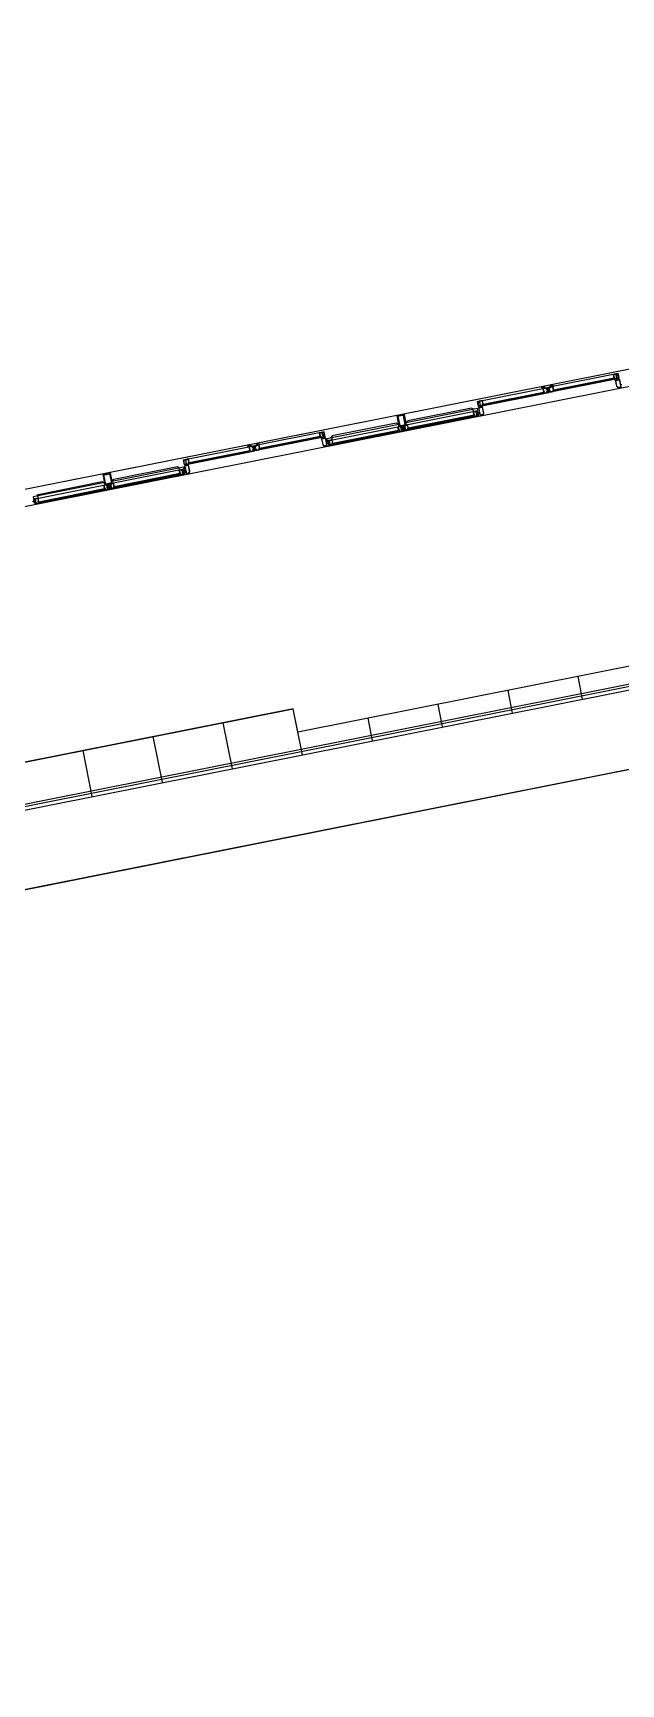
# Model space of a CAD drawing. Extents: x 434377 to 434597, y 4588623 to 4588679.
# Drawn here: x 434515.08 to 434523.31, y 4588647.49 to 4588670.6 of the extents above; entities that cross this region are included whole.
import ezdxf

# ---------------------------------------------------------------- set-up
doc = ezdxf.new("R2010")
doc.units = 0
for name, color, linetype in [('01_D_ElementsAux_l', 7, 'Continuous'), ('01_D_Ocult_l', 7, 'Continuous'), ('01_L_AndanaV2_p', 7, 'Continuous'), ('15_D_Andanes_p', 7, 'Continuous')]:
    doc.layers.add(name, color=color, linetype=linetype)

msp = doc.modelspace()

# ---------------------------------------------------------------- linework, layer by layer
at = {"layer": '01_D_ElementsAux_l'}
for p, q in [((434523.274, 4588665.835), (434522.288, 4588665.639)), ((434523.274, 4588665.835), (434523.205, 4588665.821)), ((434523.255, 4588665.825), (434523.256, 4588665.821)), ((434523.287, 4588665.766), (434523.274, 4588665.835)), ((434501.299, 4588657.091), (434544.337, 4588665.644)), ((434503.344, 4588657.467), (434544.343, 4588665.615)), ((434521.302, 4588665.443), (434522.288, 4588665.639)), ((434521.316, 4588665.374), (434522.302, 4588665.57)), ((434521.381, 4588665.408), (434522.229, 4588665.576)), ((434522.302, 4588665.57), (434522.288, 4588665.639)), ((434522.302, 4588665.57), (434522.288, 4588665.639)), ((434522.302, 4588665.57), (434522.288, 4588665.639)), ((434522.302, 4588665.57), (434522.288, 4588665.639)), ((434523.287, 4588665.766), (434522.302, 4588665.57)), ((434523.223, 4588665.764), (434522.362, 4588665.592)), ((434523.215, 4588665.772), (434522.367, 4588665.603)), ((434523.225, 4588665.754), (434523.287, 4588665.766)), ((434523.278, 4588665.764), (434523.281, 4588665.749)), ((434523.324, 4588665.679), (434523.306, 4588665.675)), ((434503.354, 4588657.418), (434544.353, 4588665.566)), ((434521.302, 4588665.443), (434521.371, 4588665.457)), ((434521.316, 4588665.374), (434521.302, 4588665.443)), ((434521.378, 4588665.387), (434521.316, 4588665.374)), ((434521.323, 4588665.441), (434521.324, 4588665.437)), ((434521.326, 4588665.376), (434521.329, 4588665.362)), ((434521.376, 4588665.397), (434522.238, 4588665.568)), ((434521.308, 4588665.314), (434520.255, 4588665.104)), ((434521.262, 4588665.243), (434520.329, 4588665.058)), ((434521.254, 4588665.252), (434520.333, 4588665.069)), ((434521.238, 4588665.333), (434521.244, 4588665.301)), ((434521.316, 4588665.28), (434521.334, 4588665.283)), ((434519.157, 4588665.017), (434518.172, 4588664.821)), ((434519.171, 4588664.948), (434518.185, 4588664.752)), ((434519.107, 4588664.945), (434518.246, 4588664.774)), ((434519.098, 4588664.954), (434518.25, 4588664.785)), ((434519.157, 4588665.017), (434519.089, 4588665.003)), ((434519.109, 4588664.936), (434519.171, 4588664.948)), ((434519.139, 4588665.006), (434519.14, 4588665.003)), ((434519.171, 4588664.948), (434519.157, 4588665.017)), ((434519.161, 4588664.946), (434519.164, 4588664.931)), ((434519.202, 4588664.895), (434520.255, 4588665.104)), ((434519.259, 4588664.94), (434519.266, 4588664.908)), ((434519.271, 4588664.848), (434520.204, 4588665.033)), ((434519.275, 4588664.859), (434520.196, 4588665.042)), ((434520.268, 4588665.036), (434520.255, 4588665.104)), ((434520.268, 4588665.036), (434520.255, 4588665.104)), ((434520.268, 4588665.036), (434520.255, 4588665.104)), ((434520.268, 4588665.036), (434520.255, 4588665.104)), ((434503.567, 4588656.346), (434546.267, 4588664.832)), ((434517.186, 4588664.625), (434518.172, 4588664.821)), ((434517.2, 4588664.556), (434518.185, 4588664.752)), ((434517.26, 4588664.578), (434518.121, 4588664.75)), ((434517.264, 4588664.589), (434518.113, 4588664.758)), ((434518.185, 4588664.752), (434518.172, 4588664.821)), ((434518.185, 4588664.752), (434518.172, 4588664.821)), ((434518.185, 4588664.752), (434518.172, 4588664.821)), ((434518.185, 4588664.752), (434518.172, 4588664.821)), ((434519.207, 4588664.86), (434519.189, 4588664.857)), ((434517.191, 4588664.495), (434516.138, 4588664.286)), ((434517.146, 4588664.425), (434516.212, 4588664.24)), ((434517.137, 4588664.434), (434516.217, 4588664.251)), ((434517.121, 4588664.515), (434517.127, 4588664.483)), ((434517.186, 4588664.625), (434517.255, 4588664.639)), ((434517.2, 4588664.556), (434517.186, 4588664.625)), ((434517.262, 4588664.569), (434517.2, 4588664.556)), ((434517.2, 4588664.461), (434517.218, 4588664.465)), ((434517.207, 4588664.622), (434517.207, 4588664.619)), ((434517.209, 4588664.558), (434517.212, 4588664.543)), ((434515.085, 4588664.077), (434516.138, 4588664.286)), ((434515.154, 4588664.029), (434516.088, 4588664.215)), ((434515.159, 4588664.041), (434516.079, 4588664.224)), ((434516.152, 4588664.218), (434516.138, 4588664.286)), ((434516.152, 4588664.218), (434516.138, 4588664.286)), ((434516.152, 4588664.218), (434516.138, 4588664.286)), ((434516.152, 4588664.218), (434516.138, 4588664.286)), ((434515.091, 4588664.042), (434515.073, 4588664.039)), ((434515.143, 4588664.122), (434515.149, 4588664.09)), ((434523.693, 4588661.788), (434518.789, 4588660.814)), ((434522.775, 4588661.278), (434522.712, 4588661.593)), ((434520.813, 4588660.888), (434520.751, 4588661.203)), ((434521.794, 4588661.083), (434521.731, 4588661.398)), ((434506.954, 4588658.803), (434518.724, 4588661.142)), ((434518.852, 4588660.498), (434518.724, 4588661.142)), ((434519.832, 4588660.693), (434519.77, 4588661.009)), ((434516.89, 4588660.108), (434516.762, 4588660.753)), ((434517.871, 4588660.303), (434517.743, 4588660.947)), ((434515.909, 4588659.913), (434515.781, 4588660.558))]:
    msp.add_line(p, q, dxfattribs=at)
for points in [[(434523.205, 4588665.821), (434523.254, 4588665.831), (434523.257, 4588665.818), (434523.25, 4588665.816), (434523.259, 4588665.774), (434523.265, 4588665.775), (434523.268, 4588665.762), (434523.225, 4588665.754), (434523.221, 4588665.773), (434523.215, 4588665.772)], [(434523.262, 4588665.771), (434523.256, 4588665.77), (434523.246, 4588665.819), (434523.253, 4588665.82), (434523.251, 4588665.827), (434523.209, 4588665.818), (434523.218, 4588665.776), (434523.224, 4588665.777), (434523.228, 4588665.758), (434523.264, 4588665.765)], [(434522.242, 4588665.562), (434522.278, 4588665.569), (434522.274, 4588665.589), (434522.284, 4588665.591), (434522.279, 4588665.613), (434522.27, 4588665.611), (434522.266, 4588665.631), (434522.224, 4588665.622), (434522.232, 4588665.58), (434522.238, 4588665.582)], [(434522.36, 4588665.585), (434522.324, 4588665.578), (434522.32, 4588665.598), (434522.31, 4588665.596), (434522.306, 4588665.618), (434522.316, 4588665.62), (434522.312, 4588665.64), (434522.354, 4588665.648), (434522.362, 4588665.606), (434522.356, 4588665.605)], [(434523.253, 4588665.659), (434523.236, 4588665.741), (434523.29, 4588665.751), (434523.312, 4588665.641), (434523.288, 4588665.636), (434523.282, 4588665.635), (434523.276, 4588665.636), (434523.271, 4588665.638), (434523.266, 4588665.64), (434523.261, 4588665.644), (434523.258, 4588665.648), (434523.255, 4588665.653)], [(434523.256, 4588665.66), (434523.241, 4588665.738), (434523.288, 4588665.747), (434523.308, 4588665.643), (434523.287, 4588665.639), (434523.281, 4588665.639), (434523.275, 4588665.639), (434523.27, 4588665.642), (434523.265, 4588665.645), (434523.261, 4588665.649), (434523.258, 4588665.654)], [(434521.389, 4588665.289), (434521.373, 4588665.37), (434521.319, 4588665.36), (434521.341, 4588665.249), (434521.366, 4588665.254), (434521.372, 4588665.256), (434521.377, 4588665.259), (434521.381, 4588665.262), (434521.385, 4588665.267), (434521.387, 4588665.272), (434521.389, 4588665.277), (434521.39, 4588665.283)], [(434521.371, 4588665.457), (434521.322, 4588665.447), (434521.325, 4588665.434), (434521.331, 4588665.435), (434521.339, 4588665.393), (434521.333, 4588665.391), (434521.336, 4588665.378), (434521.378, 4588665.387), (434521.374, 4588665.406), (434521.381, 4588665.408)], [(434521.386, 4588665.288), (434521.386, 4588665.282), (434521.386, 4588665.276), (434521.383, 4588665.271), (434521.38, 4588665.266), (434521.376, 4588665.262), (434521.371, 4588665.259), (434521.365, 4588665.257), (434521.344, 4588665.253), (434521.323, 4588665.357), (434521.37, 4588665.366)], [(434521.337, 4588665.389), (434521.344, 4588665.39), (434521.334, 4588665.439), (434521.327, 4588665.438), (434521.326, 4588665.444), (434521.368, 4588665.453), (434521.377, 4588665.41), (434521.37, 4588665.409), (434521.374, 4588665.389), (434521.338, 4588665.382)], [(434520.255, 4588665.104), (434520.206, 4588665.095), (434520.177, 4588665.242), (434520.226, 4588665.251), (434520.275, 4588665.261), (434520.304, 4588665.114)], [(434520.228, 4588665.242), (434520.188, 4588665.234), (434520.214, 4588665.106), (434520.253, 4588665.114), (434520.292, 4588665.122), (434520.267, 4588665.249)], [(434520.323, 4588665.118), (434520.274, 4588665.108), (434520.277, 4588665.095), (434520.283, 4588665.096), (434520.292, 4588665.054), (434520.285, 4588665.053), (434520.288, 4588665.04), (434520.331, 4588665.048), (434520.327, 4588665.068), (434520.333, 4588665.069)], [(434520.29, 4588665.05), (434520.296, 4588665.051), (434520.286, 4588665.1), (434520.28, 4588665.099), (434520.279, 4588665.105), (434520.321, 4588665.114), (434520.329, 4588665.072), (434520.323, 4588665.07), (434520.327, 4588665.051), (434520.291, 4588665.044)], [(434521.244, 4588665.301), (434521.293, 4588665.311), (434521.296, 4588665.297), (434521.289, 4588665.296), (434521.298, 4588665.254), (434521.304, 4588665.255), (434521.307, 4588665.242), (434521.264, 4588665.233), (434521.26, 4588665.253), (434521.254, 4588665.252)], [(434521.301, 4588665.251), (434521.295, 4588665.25), (434521.285, 4588665.299), (434521.292, 4588665.3), (434521.29, 4588665.307), (434521.248, 4588665.298), (434521.256, 4588665.256), (434521.263, 4588665.257), (434521.267, 4588665.238), (434521.303, 4588665.245)], [(434519.089, 4588665.003), (434519.138, 4588665.013), (434519.14, 4588665), (434519.134, 4588664.998), (434519.142, 4588664.956), (434519.149, 4588664.957), (434519.151, 4588664.944), (434519.109, 4588664.936), (434519.105, 4588664.955), (434519.098, 4588664.954)], [(434519.146, 4588664.953), (434519.14, 4588664.952), (434519.13, 4588665.001), (434519.136, 4588665.002), (434519.135, 4588665.009), (434519.093, 4588665), (434519.101, 4588664.958), (434519.108, 4588664.959), (434519.111, 4588664.94), (434519.147, 4588664.947)], [(434519.136, 4588664.841), (434519.138, 4588664.835), (434519.141, 4588664.83), (434519.144, 4588664.826), (434519.149, 4588664.822), (434519.154, 4588664.82), (434519.159, 4588664.818), (434519.165, 4588664.817), (434519.171, 4588664.818), (434519.196, 4588664.822), (434519.174, 4588664.933), (434519.12, 4588664.923)], [(434519.14, 4588664.842), (434519.124, 4588664.92), (434519.171, 4588664.929), (434519.192, 4588664.825), (434519.171, 4588664.821), (434519.165, 4588664.821), (434519.159, 4588664.821), (434519.154, 4588664.824), (434519.149, 4588664.827), (434519.145, 4588664.831), (434519.142, 4588664.836)], [(434519.266, 4588664.908), (434519.217, 4588664.898), (434519.219, 4588664.885), (434519.226, 4588664.886), (434519.234, 4588664.844), (434519.228, 4588664.843), (434519.23, 4588664.829), (434519.273, 4588664.838), (434519.269, 4588664.857), (434519.275, 4588664.859)], [(434519.232, 4588664.84), (434519.238, 4588664.841), (434519.228, 4588664.89), (434519.222, 4588664.889), (434519.221, 4588664.895), (434519.263, 4588664.904), (434519.271, 4588664.861), (434519.265, 4588664.86), (434519.269, 4588664.841), (434519.233, 4588664.833)], [(434520.186, 4588665.091), (434520.235, 4588665.1), (434520.238, 4588665.087), (434520.231, 4588665.086), (434520.24, 4588665.044), (434520.246, 4588665.045), (434520.249, 4588665.032), (434520.206, 4588665.023), (434520.202, 4588665.043), (434520.196, 4588665.042)], [(434520.243, 4588665.041), (434520.237, 4588665.04), (434520.227, 4588665.089), (434520.234, 4588665.09), (434520.232, 4588665.096), (434520.19, 4588665.088), (434520.199, 4588665.046), (434520.205, 4588665.047), (434520.209, 4588665.027), (434520.245, 4588665.034)], [(434518.126, 4588664.744), (434518.162, 4588664.751), (434518.158, 4588664.771), (434518.167, 4588664.773), (434518.163, 4588664.795), (434518.153, 4588664.793), (434518.149, 4588664.813), (434518.107, 4588664.804), (434518.115, 4588664.762), (434518.122, 4588664.763)], [(434518.243, 4588664.767), (434518.208, 4588664.76), (434518.204, 4588664.78), (434518.194, 4588664.778), (434518.189, 4588664.8), (434518.199, 4588664.802), (434518.195, 4588664.822), (434518.238, 4588664.83), (434518.246, 4588664.788), (434518.24, 4588664.787)], [(434516.138, 4588664.286), (434516.089, 4588664.276), (434516.06, 4588664.424), (434516.109, 4588664.433), (434516.158, 4588664.443), (434516.187, 4588664.296)], [(434516.111, 4588664.424), (434516.15, 4588664.431), (434516.176, 4588664.304), (434516.136, 4588664.296), (434516.097, 4588664.288), (434516.072, 4588664.416)], [(434517.127, 4588664.483), (434517.177, 4588664.493), (434517.179, 4588664.479), (434517.173, 4588664.478), (434517.181, 4588664.436), (434517.188, 4588664.437), (434517.19, 4588664.424), (434517.147, 4588664.415), (434517.144, 4588664.435), (434517.137, 4588664.434)], [(434517.185, 4588664.433), (434517.178, 4588664.432), (434517.169, 4588664.481), (434517.175, 4588664.482), (434517.174, 4588664.488), (434517.132, 4588664.48), (434517.14, 4588664.438), (434517.146, 4588664.439), (434517.15, 4588664.419), (434517.186, 4588664.427)], [(434517.273, 4588664.471), (434517.256, 4588664.552), (434517.202, 4588664.542), (434517.224, 4588664.431), (434517.249, 4588664.436), (434517.255, 4588664.438), (434517.26, 4588664.44), (434517.264, 4588664.444), (434517.268, 4588664.449), (434517.271, 4588664.454), (434517.273, 4588664.459), (434517.274, 4588664.465)], [(434517.255, 4588664.639), (434517.206, 4588664.629), (434517.208, 4588664.616), (434517.215, 4588664.617), (434517.223, 4588664.575), (434517.217, 4588664.573), (434517.219, 4588664.56), (434517.262, 4588664.569), (434517.258, 4588664.588), (434517.264, 4588664.589)], [(434517.269, 4588664.47), (434517.254, 4588664.548), (434517.207, 4588664.539), (434517.227, 4588664.435), (434517.248, 4588664.439), (434517.254, 4588664.441), (434517.259, 4588664.444), (434517.263, 4588664.448), (434517.266, 4588664.453), (434517.269, 4588664.458), (434517.269, 4588664.464)], [(434517.221, 4588664.571), (434517.227, 4588664.572), (434517.217, 4588664.621), (434517.211, 4588664.62), (434517.21, 4588664.626), (434517.252, 4588664.634), (434517.26, 4588664.592), (434517.254, 4588664.591), (434517.258, 4588664.571), (434517.222, 4588664.564)], [(434516.07, 4588664.273), (434516.119, 4588664.282), (434516.121, 4588664.269), (434516.115, 4588664.268), (434516.123, 4588664.226), (434516.13, 4588664.227), (434516.132, 4588664.214), (434516.09, 4588664.205), (434516.086, 4588664.225), (434516.079, 4588664.224)], [(434516.127, 4588664.223), (434516.121, 4588664.221), (434516.111, 4588664.271), (434516.117, 4588664.272), (434516.116, 4588664.278), (434516.074, 4588664.27), (434516.082, 4588664.228), (434516.089, 4588664.229), (434516.092, 4588664.209), (434516.128, 4588664.216)], [(434516.207, 4588664.3), (434516.158, 4588664.29), (434516.161, 4588664.277), (434516.167, 4588664.278), (434516.175, 4588664.236), (434516.169, 4588664.235), (434516.172, 4588664.221), (434516.214, 4588664.23), (434516.21, 4588664.25), (434516.217, 4588664.251)], [(434516.173, 4588664.232), (434516.179, 4588664.233), (434516.17, 4588664.282), (434516.163, 4588664.281), (434516.162, 4588664.287), (434516.204, 4588664.296), (434516.213, 4588664.254), (434516.206, 4588664.252), (434516.21, 4588664.233), (434516.174, 4588664.226)], [(434515.149, 4588664.09), (434515.1, 4588664.08), (434515.103, 4588664.067), (434515.109, 4588664.068), (434515.118, 4588664.026), (434515.111, 4588664.024), (434515.114, 4588664.011), (434515.156, 4588664.02), (434515.153, 4588664.039), (434515.159, 4588664.041)], [(434515.115, 4588664.022), (434515.122, 4588664.023), (434515.112, 4588664.072), (434515.106, 4588664.071), (434515.104, 4588664.077), (434515.146, 4588664.085), (434515.155, 4588664.043), (434515.148, 4588664.042), (434515.152, 4588664.022), (434515.117, 4588664.015)]]:
    msp.add_lwpolyline(points, close=True, dxfattribs=at)
for points in [[(434523.255, 4588665.827), (434523.271, 4588665.831), (434523.283, 4588665.769), (434523.267, 4588665.766)], [(434522.209, 4588665.623), (434522.205, 4588665.643), (434522.245, 4588665.651), (434522.249, 4588665.631)], [(434522.268, 4588665.635), (434522.219, 4588665.625), (434522.229, 4588665.576)], [(434522.282, 4588665.566), (434522.239, 4588665.558), (434522.236, 4588665.577), (434522.229, 4588665.576)], [(434522.278, 4588665.637), (434522.279, 4588665.634), (434522.269, 4588665.632), (434522.272, 4588665.615), (434522.282, 4588665.617), (434522.288, 4588665.588), (434522.278, 4588665.586), (434522.281, 4588665.57), (434522.291, 4588665.572), (434522.292, 4588665.568)], [(434522.298, 4588665.641), (434522.299, 4588665.637), (434522.308, 4588665.639), (434522.312, 4588665.623), (434522.302, 4588665.621), (434522.308, 4588665.592), (434522.317, 4588665.594), (434522.321, 4588665.578), (434522.311, 4588665.576), (434522.312, 4588665.572)], [(434522.308, 4588665.643), (434522.357, 4588665.653), (434522.367, 4588665.603)], [(434522.321, 4588665.574), (434522.364, 4588665.583), (434522.36, 4588665.602), (434522.367, 4588665.603)], [(434522.327, 4588665.647), (434522.323, 4588665.666), (434522.363, 4588665.674), (434522.367, 4588665.655)], [(434521.312, 4588665.291), (434521.301, 4588665.346), (434520.297, 4588665.146)], [(434521.247, 4588665.335), (434521.22, 4588665.35), (434520.327, 4588665.173), (434520.307, 4588665.148)], [(434521.323, 4588665.443), (434521.307, 4588665.44), (434521.319, 4588665.378), (434521.335, 4588665.382)], [(434519.206, 4588664.872), (434519.195, 4588664.927), (434520.199, 4588665.127)], [(434520.19, 4588665.125), (434520.162, 4588665.14), (434519.269, 4588664.962), (434519.249, 4588664.938)], [(434520.274, 4588665.108), (434520.27, 4588665.102), (434520.267, 4588665.096), (434520.265, 4588665.089), (434520.264, 4588665.081), (434520.264, 4588665.074), (434520.266, 4588665.067), (434520.268, 4588665.061), (434520.272, 4588665.054), (434520.277, 4588665.049), (434520.282, 4588665.044), (434520.288, 4588665.04)], [(434521.293, 4588665.311), (434521.299, 4588665.307), (434521.305, 4588665.302), (434521.309, 4588665.297), (434521.313, 4588665.29), (434521.316, 4588665.283), (434521.317, 4588665.276), (434521.317, 4588665.269), (434521.316, 4588665.262), (434521.314, 4588665.255), (434521.311, 4588665.248), (434521.307, 4588665.242), (434520.268, 4588665.036)], [(434521.306, 4588665.247), (434521.309, 4588665.253), (434521.312, 4588665.259), (434521.313, 4588665.266), (434521.313, 4588665.272), (434521.313, 4588665.279), (434521.311, 4588665.286), (434521.308, 4588665.292), (434521.304, 4588665.297), (434521.299, 4588665.302), (434521.294, 4588665.306)], [(434519.151, 4588664.948), (434519.167, 4588664.951), (434519.155, 4588665.013), (434519.138, 4588665.009)], [(434519.217, 4588664.898), (434519.213, 4588664.892), (434519.209, 4588664.886), (434519.207, 4588664.879), (434519.206, 4588664.871), (434519.207, 4588664.864), (434519.208, 4588664.857), (434519.21, 4588664.85), (434519.214, 4588664.844), (434519.218, 4588664.838), (434519.224, 4588664.833), (434519.23, 4588664.829), (434520.268, 4588665.036)], [(434519.218, 4588664.893), (434519.215, 4588664.887), (434519.212, 4588664.881), (434519.211, 4588664.875), (434519.21, 4588664.868), (434519.211, 4588664.861), (434519.213, 4588664.855), (434519.215, 4588664.849), (434519.219, 4588664.843), (434519.224, 4588664.838), (434519.229, 4588664.834)], [(434520.249, 4588665.032), (434520.253, 4588665.038), (434520.256, 4588665.044), (434520.258, 4588665.051), (434520.259, 4588665.059), (434520.259, 4588665.066), (434520.257, 4588665.073), (434520.255, 4588665.079), (434520.251, 4588665.086), (434520.246, 4588665.091), (434520.241, 4588665.096), (434520.235, 4588665.1)], [(434520.248, 4588665.036), (434520.252, 4588665.042), (434520.254, 4588665.048), (434520.256, 4588665.055), (434520.256, 4588665.062), (434520.255, 4588665.069), (434520.253, 4588665.075), (434520.25, 4588665.081), (434520.246, 4588665.087), (434520.242, 4588665.092), (434520.236, 4588665.096)], [(434520.275, 4588665.104), (434520.271, 4588665.098), (434520.269, 4588665.092), (434520.267, 4588665.085), (434520.267, 4588665.078), (434520.268, 4588665.071), (434520.27, 4588665.065), (434520.273, 4588665.059), (434520.277, 4588665.053), (434520.281, 4588665.048), (434520.287, 4588665.044)], [(434518.093, 4588664.805), (434518.089, 4588664.825), (434518.129, 4588664.833), (434518.133, 4588664.813)], [(434518.152, 4588664.817), (434518.103, 4588664.807), (434518.113, 4588664.758)], [(434518.166, 4588664.748), (434518.123, 4588664.74), (434518.119, 4588664.759), (434518.113, 4588664.758)], [(434518.162, 4588664.819), (434518.162, 4588664.815), (434518.153, 4588664.813), (434518.156, 4588664.797), (434518.166, 4588664.799), (434518.172, 4588664.77), (434518.162, 4588664.768), (434518.165, 4588664.752), (434518.175, 4588664.754), (434518.175, 4588664.75)], [(434518.181, 4588664.823), (434518.182, 4588664.819), (434518.192, 4588664.821), (434518.195, 4588664.805), (434518.185, 4588664.803), (434518.191, 4588664.774), (434518.201, 4588664.776), (434518.204, 4588664.759), (434518.194, 4588664.758), (434518.195, 4588664.754)], [(434518.191, 4588664.825), (434518.24, 4588664.834), (434518.25, 4588664.785)], [(434518.205, 4588664.756), (434518.248, 4588664.765), (434518.244, 4588664.784), (434518.25, 4588664.785)], [(434518.25, 4588664.836), (434518.247, 4588664.856), (434518.207, 4588664.848), (434518.211, 4588664.829)], [(434517.177, 4588664.493), (434517.183, 4588664.489), (434517.189, 4588664.484), (434517.193, 4588664.478), (434517.197, 4588664.472), (434517.199, 4588664.465), (434517.2, 4588664.458), (434517.201, 4588664.451), (434517.2, 4588664.443), (434517.198, 4588664.436), (434517.194, 4588664.43), (434517.19, 4588664.424), (434516.152, 4588664.218)], [(434516.181, 4588664.328), (434517.185, 4588664.528), (434517.196, 4588664.473)], [(434516.191, 4588664.33), (434516.211, 4588664.355), (434517.103, 4588664.532), (434517.131, 4588664.517)], [(434517.189, 4588664.428), (434517.193, 4588664.434), (434517.195, 4588664.44), (434517.197, 4588664.447), (434517.197, 4588664.454), (434517.196, 4588664.461), (434517.194, 4588664.467), (434517.191, 4588664.473), (434517.187, 4588664.479), (434517.183, 4588664.484), (434517.177, 4588664.488)], [(434517.218, 4588664.564), (434517.202, 4588664.56), (434517.19, 4588664.622), (434517.206, 4588664.625)], [(434516.083, 4588664.309), (434515.079, 4588664.109), (434515.09, 4588664.054)], [(434516.152, 4588664.218), (434515.114, 4588664.011), (434515.108, 4588664.015), (434515.102, 4588664.02), (434515.098, 4588664.025), (434515.094, 4588664.032), (434515.091, 4588664.039), (434515.09, 4588664.046), (434515.09, 4588664.053), (434515.091, 4588664.06), (434515.093, 4588664.067), (434515.096, 4588664.074), (434515.1, 4588664.08)], [(434515.133, 4588664.12), (434515.153, 4588664.144), (434516.045, 4588664.322), (434516.073, 4588664.307)], [(434516.132, 4588664.214), (434516.136, 4588664.221), (434516.14, 4588664.228), (434516.142, 4588664.235), (434516.142, 4588664.243), (434516.141, 4588664.251), (434516.139, 4588664.259), (434516.136, 4588664.266), (434516.131, 4588664.272), (434516.126, 4588664.278), (434516.119, 4588664.282)], [(434516.131, 4588664.218), (434516.135, 4588664.224), (434516.137, 4588664.23), (434516.139, 4588664.237), (434516.139, 4588664.244), (434516.139, 4588664.25), (434516.137, 4588664.257), (434516.134, 4588664.263), (434516.13, 4588664.269), (434516.125, 4588664.274), (434516.12, 4588664.278)], [(434516.158, 4588664.29), (434516.154, 4588664.284), (434516.151, 4588664.277), (434516.149, 4588664.27), (434516.148, 4588664.263), (434516.148, 4588664.256), (434516.149, 4588664.249), (434516.152, 4588664.242), (434516.156, 4588664.235), (434516.16, 4588664.23), (434516.166, 4588664.225), (434516.172, 4588664.221)], [(434516.159, 4588664.286), (434516.155, 4588664.28), (434516.153, 4588664.274), (434516.151, 4588664.267), (434516.151, 4588664.26), (434516.152, 4588664.253), (434516.154, 4588664.247), (434516.157, 4588664.241), (434516.161, 4588664.235), (434516.165, 4588664.23), (434516.171, 4588664.226)], [(434515.101, 4588664.075), (434515.098, 4588664.069), (434515.095, 4588664.063), (434515.094, 4588664.056), (434515.094, 4588664.05), (434515.094, 4588664.043), (434515.096, 4588664.036), (434515.099, 4588664.03), (434515.103, 4588664.025), (434515.108, 4588664.02), (434515.113, 4588664.016)]]:
    msp.add_lwpolyline(points, dxfattribs=at)
at = {"layer": '01_D_Ocult_l'}
msp.add_line((434545.241, 4588669.986), (434496.462, 4588660.292), dxfattribs=at)
at = {"layer": '01_L_AndanaV2_p'}
for points in [[(434445.936, 4588650.5), (434545.291, 4588670.246), (434545.377, 4588669.815), (434549.317, 4588670.602)], [(434546.267, 4588664.832), (434504.033, 4588656.439), (434505.107, 4588651.039), (434505.4, 4588650.947), (434505.795, 4588650.812), (434506.033, 4588650.724), (434506.321, 4588650.611), (434506.601, 4588650.495), (434507.001, 4588650.316), (434507.281, 4588650.182), (434507.563, 4588650.039), (434507.916, 4588649.848), (434508.126, 4588649.729), (434508.45, 4588649.536), (434508.696, 4588649.38), (434508.973, 4588649.197), (434509.173, 4588649.059), (434509.497, 4588648.824), (434509.73, 4588648.647), (434510.104, 4588648.345), (434510.194, 4588648.269), (434510.596, 4588647.915), (434510.772, 4588647.75), (434511.276, 4588647.248)]]:
    msp.add_lwpolyline(points, dxfattribs=at)
at = {"layer": '15_D_Andanes_p'}
for points in [[(434446.034, 4588650.52), (434496.414, 4588660.532), (434545.193, 4588670.227)], [(434523.693, 4588661.788), (434518.789, 4588660.814), (434518.724, 4588661.142), (434506.954, 4588658.803), (434507.019, 4588658.474), (434505.126, 4588658.098), (434505.061, 4588658.427), (434501.137, 4588657.647), (434501.264, 4588657.01), (434493.28, 4588655.423), (434493.154, 4588656.061), (434489.23, 4588655.281), (434489.296, 4588654.952), (434487.403, 4588654.576), (434487.337, 4588654.905), (434475.568, 4588652.566)]]:
    msp.add_lwpolyline(points, dxfattribs=at)

doc.saveas('drawing.dxf')
